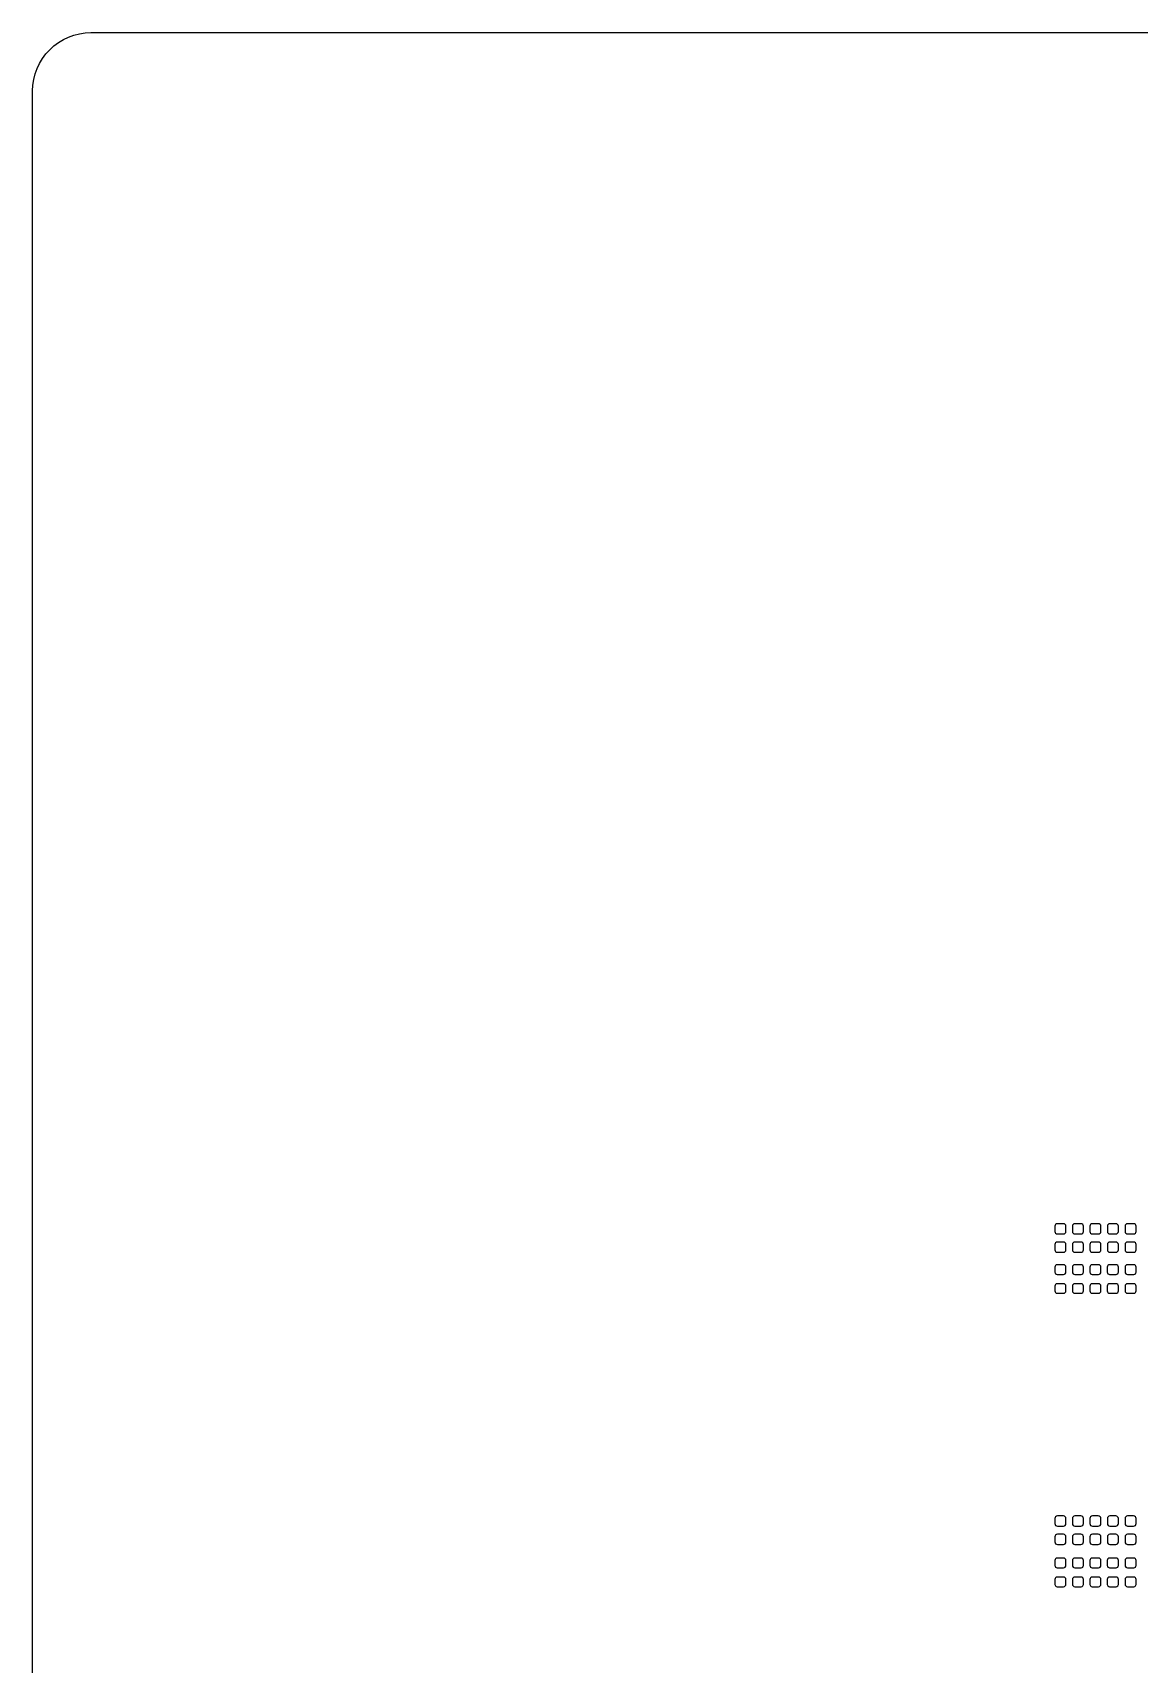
# Model space of a CAD drawing. Extents: x -190 to 190, y -140 to 140.
# Drawn here: x -190 to -95.1, y 0 to 140 of the extents above; entities that cross this region are included whole.
import ezdxf

# ---------------------------------------------------------------- set-up
doc = ezdxf.new("R2010")
doc.units = 0
doc.header["$MEASUREMENT"] = 0
doc.layers.get('0').update_dxf_attribs({"linetype": 'CONTINUOUS'})

msp = doc.modelspace()

# ---------------------------------------------------------------- linework, layer by layer
for points in [[(-190, 135.000039, -0.414214), (-185, 140.000049), (-185, 140.000049), (185, 140.000049), (185, 140.000049, -0.414214), (190, 135.000039), (190, 135.000039), (190, -134.999961), (190, -134.999961, -0.414214), (185, -139.999951), (185, -139.999951), (-185, -139.999951), (-185, -139.999951, -0.414214), (-190, -134.999961), (-190, -134.999961), (-190, 135.000039)], [(-101.380996, 37.586001, 0.413545), (-101.6, 37.804998), (-101.6, 37.804998), (-102.107998, 37.804998), (-102.107998, 37.804998, 0.413545), (-102.326992, 37.586001), (-102.326992, 37.586001), (-102.326992, 37.149001), (-102.326992, 37.149001, 0.414883), (-102.107998, 36.929998), (-102.107998, 36.929998), (-101.6, 36.929998), (-101.6, 36.929998, 0.414883), (-101.380996, 37.149001), (-101.380996, 37.149001), (-101.380996, 37.586001)], [(-99.882002, 37.586001, 0.413545), (-100.101006, 37.804998), (-100.101006, 37.804998), (-100.608994, 37.804998), (-100.608994, 37.804998, 0.413545), (-100.827998, 37.586001), (-100.827998, 37.586001), (-100.827998, 37.149001), (-100.827998, 37.149001, 0.414883), (-100.608994, 36.929998), (-100.608994, 36.929998), (-100.101006, 36.929998), (-100.101006, 36.929998, 0.414883), (-99.882002, 37.149001), (-99.882002, 37.149001), (-99.882002, 37.586001)], [(-98.384004, 37.586001, 0.413545), (-98.602998, 37.804998), (-98.602998, 37.804998), (-99.110996, 37.804998), (-99.110996, 37.804998, 0.413545), (-99.33, 37.586001), (-99.33, 37.586001), (-99.33, 37.149001), (-99.33, 37.149001, 0.414883), (-99.110996, 36.929998), (-99.110996, 36.929998), (-98.602998, 36.929998), (-98.602998, 36.929998, 0.414883), (-98.384004, 37.149001), (-98.384004, 37.149001), (-98.384004, 37.586001)], [(-96.885, 37.586001, 0.413545), (-97.103994, 37.804998), (-97.103994, 37.804998), (-97.612002, 37.804998), (-97.612002, 37.804998, 0.413545), (-97.831006, 37.586001), (-97.831006, 37.586001), (-97.831006, 37.149001), (-97.831006, 37.149001, 0.414883), (-97.612002, 36.929998), (-97.612002, 36.929998), (-97.103994, 36.929998), (-97.103994, 36.929998, 0.414883), (-96.885, 37.149001), (-96.885, 37.149001), (-96.885, 37.586001)], [(-95.361006, 37.586001, 0.413545), (-95.58, 37.804998), (-95.58, 37.804998), (-96.087998, 37.804998), (-96.087998, 37.804998, 0.413545), (-96.307002, 37.586001), (-96.307002, 37.586001), (-96.307002, 37.149001), (-96.307002, 37.149001, 0.414883), (-96.087998, 36.929998), (-96.087998, 36.929998), (-95.58, 36.929998), (-95.58, 36.929998, 0.414883), (-95.361006, 37.149001), (-95.361006, 37.149001), (-95.361006, 37.586001)], [(-101.380996, 36.010999, 0.413558), (-101.6, 36.230002), (-101.6, 36.230002), (-102.107998, 36.230002), (-102.107998, 36.230002, 0.413558), (-102.326992, 36.010999), (-102.326992, 36.010999), (-102.326992, 35.574001), (-102.326992, 35.574001, 0.414874), (-102.107998, 35.355002), (-102.107998, 35.355002), (-101.6, 35.355002), (-101.6, 35.355002, 0.414874), (-101.380996, 35.574001), (-101.380996, 35.574001), (-101.380996, 36.010999)], [(-99.882002, 36.010999, 0.413558), (-100.101006, 36.230002), (-100.101006, 36.230002), (-100.608994, 36.230002), (-100.608994, 36.230002, 0.413558), (-100.827998, 36.010999), (-100.827998, 36.010999), (-100.827998, 35.574001), (-100.827998, 35.574001, 0.414874), (-100.608994, 35.355002), (-100.608994, 35.355002), (-100.101006, 35.355002), (-100.101006, 35.355002, 0.414874), (-99.882002, 35.574001), (-99.882002, 35.574001), (-99.882002, 36.010999)], [(-98.384004, 36.010999, 0.413558), (-98.602998, 36.230002), (-98.602998, 36.230002), (-99.110996, 36.230002), (-99.110996, 36.230002, 0.413558), (-99.33, 36.010999), (-99.33, 36.010999), (-99.33, 35.574001), (-99.33, 35.574001, 0.414874), (-99.110996, 35.355002), (-99.110996, 35.355002), (-98.602998, 35.355002), (-98.602998, 35.355002, 0.414874), (-98.384004, 35.574001), (-98.384004, 35.574001), (-98.384004, 36.010999)], [(-96.885, 36.010999, 0.413558), (-97.103994, 36.230002), (-97.103994, 36.230002), (-97.612002, 36.230002), (-97.612002, 36.230002, 0.413558), (-97.831006, 36.010999), (-97.831006, 36.010999), (-97.831006, 35.574001), (-97.831006, 35.574001, 0.414874), (-97.612002, 35.355002), (-97.612002, 35.355002), (-97.103994, 35.355002), (-97.103994, 35.355002, 0.414874), (-96.885, 35.574001), (-96.885, 35.574001), (-96.885, 36.010999)], [(-95.361006, 36.010999, 0.413558), (-95.58, 36.230002), (-95.58, 36.230002), (-96.087998, 36.230002), (-96.087998, 36.230002, 0.413558), (-96.307002, 36.010999), (-96.307002, 36.010999), (-96.307002, 35.574001), (-96.307002, 35.574001, 0.414874), (-96.087998, 35.355002), (-96.087998, 35.355002), (-95.58, 35.355002), (-95.58, 35.355002, 0.414874), (-95.361006, 35.574001), (-95.361006, 35.574001), (-95.361006, 36.010999)], [(-101.379004, 34.083999, 0.414947), (-101.579004, 34.283999), (-101.579004, 34.283999), (-102.128994, 34.283999), (-102.128994, 34.283999, 0.414947), (-102.329004, 34.083999), (-102.329004, 34.083999), (-102.329004, 33.661001), (-102.329004, 33.661001, 0.413485), (-102.128994, 33.461001), (-102.128994, 33.461001), (-101.579004, 33.461001), (-101.579004, 33.461001, 0.413485), (-101.379004, 33.661001), (-101.379004, 33.661001), (-101.379004, 34.083999)], [(-99.880996, 34.083999, 0.414947), (-100.080996, 34.283999), (-100.080996, 34.283999), (-100.630996, 34.283999), (-100.630996, 34.283999, 0.414947), (-100.831006, 34.083999), (-100.831006, 34.083999), (-100.831006, 33.661001), (-100.831006, 33.661001, 0.413485), (-100.630996, 33.461001), (-100.630996, 33.461001), (-100.080996, 33.461001), (-100.080996, 33.461001, 0.413485), (-99.880996, 33.661001), (-99.880996, 33.661001), (-99.880996, 34.083999)], [(-98.381992, 34.083999, 0.414947), (-98.582002, 34.283999), (-98.582002, 34.283999), (-99.132002, 34.283999), (-99.132002, 34.283999, 0.414947), (-99.332002, 34.083999), (-99.332002, 34.083999), (-99.332002, 33.661001), (-99.332002, 33.661001, 0.413485), (-99.132002, 33.461001), (-99.132002, 33.461001), (-98.582002, 33.461001), (-98.582002, 33.461001, 0.413485), (-98.381992, 33.661001), (-98.381992, 33.661001), (-98.381992, 34.083999)], [(-96.882998, 34.083999, 0.414947), (-97.082998, 34.283999), (-97.082998, 34.283999), (-97.632998, 34.283999), (-97.632998, 34.283999, 0.414947), (-97.832998, 34.083999), (-97.832998, 34.083999), (-97.832998, 33.661001), (-97.832998, 33.661001, 0.413485), (-97.632998, 33.461001), (-97.632998, 33.461001), (-97.082998, 33.461001), (-97.082998, 33.461001, 0.413485), (-96.882998, 33.661001), (-96.882998, 33.661001), (-96.882998, 34.083999)], [(-95.358994, 34.083999, 0.414947), (-95.559004, 34.283999), (-95.559004, 34.283999), (-96.109004, 34.283999), (-96.109004, 34.283999, 0.414947), (-96.308994, 34.083999), (-96.308994, 34.083999), (-96.308994, 33.661001), (-96.308994, 33.661001, 0.413485), (-96.109004, 33.461001), (-96.109004, 33.461001), (-95.559004, 33.461001), (-95.559004, 33.461001, 0.413485), (-95.358994, 33.661001), (-95.358994, 33.661001), (-95.358994, 34.083999)], [(-101.379004, 32.460999, 0.413485), (-101.579004, 32.66), (-101.579004, 32.66), (-102.128994, 32.66), (-102.128994, 32.66, 0.413485), (-102.329004, 32.460999), (-102.329004, 32.460999), (-102.329004, 32.038), (-102.329004, 32.038, 0.414947), (-102.128994, 31.838), (-102.128994, 31.838), (-101.579004, 31.838), (-101.579004, 31.838, 0.414947), (-101.379004, 32.038), (-101.379004, 32.038), (-101.379004, 32.460999)], [(-99.880996, 32.460999, 0.413485), (-100.080996, 32.66), (-100.080996, 32.66), (-100.630996, 32.66), (-100.630996, 32.66, 0.413485), (-100.831006, 32.460999), (-100.831006, 32.460999), (-100.831006, 32.038), (-100.831006, 32.038, 0.414947), (-100.630996, 31.838), (-100.630996, 31.838), (-100.080996, 31.838), (-100.080996, 31.838, 0.414947), (-99.880996, 32.038), (-99.880996, 32.038), (-99.880996, 32.460999)], [(-98.381992, 32.460999, 0.413485), (-98.582002, 32.66), (-98.582002, 32.66), (-99.132002, 32.66), (-99.132002, 32.66, 0.413485), (-99.332002, 32.460999), (-99.332002, 32.460999), (-99.332002, 32.038), (-99.332002, 32.038, 0.414947), (-99.132002, 31.838), (-99.132002, 31.838), (-98.582002, 31.838), (-98.582002, 31.838, 0.414947), (-98.381992, 32.038), (-98.381992, 32.038), (-98.381992, 32.460999)], [(-96.882998, 32.460999, 0.413485), (-97.082998, 32.66), (-97.082998, 32.66), (-97.632998, 32.66), (-97.632998, 32.66, 0.413485), (-97.832998, 32.460999), (-97.832998, 32.460999), (-97.832998, 32.038), (-97.832998, 32.038, 0.414947), (-97.632998, 31.838), (-97.632998, 31.838), (-97.082998, 31.838), (-97.082998, 31.838, 0.414947), (-96.882998, 32.038), (-96.882998, 32.038), (-96.882998, 32.460999)], [(-95.358994, 32.460999, 0.413485), (-95.559004, 32.66), (-95.559004, 32.66), (-96.109004, 32.66), (-96.109004, 32.66, 0.413485), (-96.308994, 32.460999), (-96.308994, 32.460999), (-96.308994, 32.038), (-96.308994, 32.038, 0.414947), (-96.109004, 31.838), (-96.109004, 31.838), (-95.559004, 31.838), (-95.559004, 31.838, 0.414947), (-95.358994, 32.038), (-95.358994, 32.038), (-95.358994, 32.460999)], [(-101.380996, 12.516, 0.413548), (-101.6, 12.735), (-101.6, 12.735), (-102.107998, 12.735), (-102.107998, 12.735, 0.413548), (-102.326992, 12.516), (-102.326992, 12.516), (-102.326992, 12.078999), (-102.326992, 12.078999, 0.41488), (-102.107998, 11.86), (-102.107998, 11.86), (-101.6, 11.86), (-101.6, 11.86, 0.41488), (-101.380996, 12.078999), (-101.380996, 12.078999), (-101.380996, 12.516)], [(-99.882002, 12.516, 0.413548), (-100.101006, 12.735), (-100.101006, 12.735), (-100.608994, 12.735), (-100.608994, 12.735, 0.413548), (-100.827998, 12.516), (-100.827998, 12.516), (-100.827998, 12.078999), (-100.827998, 12.078999, 0.41488), (-100.608994, 11.86), (-100.608994, 11.86), (-100.101006, 11.86), (-100.101006, 11.86, 0.41488), (-99.882002, 12.078999), (-99.882002, 12.078999), (-99.882002, 12.516)], [(-98.384004, 12.516, 0.413548), (-98.602998, 12.735), (-98.602998, 12.735), (-99.110996, 12.735), (-99.110996, 12.735, 0.413548), (-99.33, 12.516), (-99.33, 12.516), (-99.33, 12.078999), (-99.33, 12.078999, 0.41488), (-99.110996, 11.86), (-99.110996, 11.86), (-98.602998, 11.86), (-98.602998, 11.86, 0.41488), (-98.384004, 12.078999), (-98.384004, 12.078999), (-98.384004, 12.516)], [(-96.885, 12.516, 0.413548), (-97.103994, 12.735), (-97.103994, 12.735), (-97.612002, 12.735), (-97.612002, 12.735, 0.413548), (-97.831006, 12.516), (-97.831006, 12.516), (-97.831006, 12.078999), (-97.831006, 12.078999, 0.41488), (-97.612002, 11.86), (-97.612002, 11.86), (-97.103994, 11.86), (-97.103994, 11.86, 0.41488), (-96.885, 12.078999), (-96.885, 12.078999), (-96.885, 12.516)], [(-95.361006, 12.516, 0.413548), (-95.58, 12.735), (-95.58, 12.735), (-96.087998, 12.735), (-96.087998, 12.735, 0.413548), (-96.307002, 12.516), (-96.307002, 12.516), (-96.307002, 12.078999), (-96.307002, 12.078999, 0.41488), (-96.087998, 11.86), (-96.087998, 11.86), (-95.58, 11.86), (-95.58, 11.86, 0.41488), (-95.361006, 12.078999), (-95.361006, 12.078999), (-95.361006, 12.516)], [(-101.380996, 10.941, 0.413556), (-101.6, 11.16), (-101.6, 11.16), (-102.107998, 11.16), (-102.107998, 11.16, 0.413556), (-102.326992, 10.941), (-102.326992, 10.941), (-102.326992, 10.504), (-102.326992, 10.504, 0.414872), (-102.107998, 10.285), (-102.107998, 10.285), (-101.6, 10.285), (-101.6, 10.285, 0.414872), (-101.380996, 10.504), (-101.380996, 10.504), (-101.380996, 10.941)], [(-99.882002, 10.941, 0.413556), (-100.101006, 11.16), (-100.101006, 11.16), (-100.608994, 11.16), (-100.608994, 11.16, 0.413556), (-100.827998, 10.941), (-100.827998, 10.941), (-100.827998, 10.504), (-100.827998, 10.504, 0.414872), (-100.608994, 10.285), (-100.608994, 10.285), (-100.101006, 10.285), (-100.101006, 10.285, 0.414872), (-99.882002, 10.504), (-99.882002, 10.504), (-99.882002, 10.941)], [(-98.384004, 10.941, 0.413556), (-98.602998, 11.16), (-98.602998, 11.16), (-99.110996, 11.16), (-99.110996, 11.16, 0.413556), (-99.33, 10.941), (-99.33, 10.941), (-99.33, 10.504), (-99.33, 10.504, 0.414872), (-99.110996, 10.285), (-99.110996, 10.285), (-98.602998, 10.285), (-98.602998, 10.285, 0.414872), (-98.384004, 10.504), (-98.384004, 10.504), (-98.384004, 10.941)], [(-96.885, 10.941, 0.413556), (-97.103994, 11.16), (-97.103994, 11.16), (-97.612002, 11.16), (-97.612002, 11.16, 0.413556), (-97.831006, 10.941), (-97.831006, 10.941), (-97.831006, 10.504), (-97.831006, 10.504, 0.414872), (-97.612002, 10.285), (-97.612002, 10.285), (-97.103994, 10.285), (-97.103994, 10.285, 0.414872), (-96.885, 10.504), (-96.885, 10.504), (-96.885, 10.941)], [(-95.361006, 10.941, 0.413556), (-95.58, 11.16), (-95.58, 11.16), (-96.087998, 11.16), (-96.087998, 11.16, 0.413556), (-96.307002, 10.941), (-96.307002, 10.941), (-96.307002, 10.504), (-96.307002, 10.504, 0.414872), (-96.087998, 10.285), (-96.087998, 10.285), (-95.58, 10.285), (-95.58, 10.285, 0.414872), (-95.361006, 10.504), (-95.361006, 10.504), (-95.361006, 10.941)], [(-101.379004, 8.913, 0.414947), (-101.579004, 9.113), (-101.579004, 9.113), (-102.128994, 9.113), (-102.128994, 9.113, 0.414947), (-102.329004, 8.913), (-102.329004, 8.913), (-102.329004, 8.49), (-102.329004, 8.49, 0.413482), (-102.128994, 8.29), (-102.128994, 8.29), (-101.579004, 8.29), (-101.579004, 8.29, 0.413482), (-101.379004, 8.49), (-101.379004, 8.49), (-101.379004, 8.913)], [(-99.880996, 8.913, 0.414947), (-100.080996, 9.113), (-100.080996, 9.113), (-100.630996, 9.113), (-100.630996, 9.113, 0.414947), (-100.831006, 8.913), (-100.831006, 8.913), (-100.831006, 8.49), (-100.831006, 8.49, 0.413482), (-100.630996, 8.29), (-100.630996, 8.29), (-100.080996, 8.29), (-100.080996, 8.29, 0.413482), (-99.880996, 8.49), (-99.880996, 8.49), (-99.880996, 8.913)], [(-98.381992, 8.913, 0.414947), (-98.582002, 9.113), (-98.582002, 9.113), (-99.132002, 9.113), (-99.132002, 9.113, 0.414947), (-99.332002, 8.913), (-99.332002, 8.913), (-99.332002, 8.49), (-99.332002, 8.49, 0.413482), (-99.132002, 8.29), (-99.132002, 8.29), (-98.582002, 8.29), (-98.582002, 8.29, 0.413482), (-98.381992, 8.49), (-98.381992, 8.49), (-98.381992, 8.913)], [(-96.882998, 8.913, 0.414947), (-97.082998, 9.113), (-97.082998, 9.113), (-97.632998, 9.113), (-97.632998, 9.113, 0.414947), (-97.832998, 8.913), (-97.832998, 8.913), (-97.832998, 8.49), (-97.832998, 8.49, 0.413482), (-97.632998, 8.29), (-97.632998, 8.29), (-97.082998, 8.29), (-97.082998, 8.29, 0.413482), (-96.882998, 8.49), (-96.882998, 8.49), (-96.882998, 8.913)], [(-95.358994, 8.913, 0.414947), (-95.559004, 9.113), (-95.559004, 9.113), (-96.109004, 9.113), (-96.109004, 9.113, 0.414947), (-96.308994, 8.913), (-96.308994, 8.913), (-96.308994, 8.49), (-96.308994, 8.49, 0.413482), (-96.109004, 8.29), (-96.109004, 8.29), (-95.559004, 8.29), (-95.559004, 8.29, 0.413482), (-95.358994, 8.49), (-95.358994, 8.49), (-95.358994, 8.913)], [(-101.379004, 7.289, 0.414947), (-101.579004, 7.489), (-101.579004, 7.489), (-102.128994, 7.489), (-102.128994, 7.489, 0.414947), (-102.329004, 7.289), (-102.329004, 7.289), (-102.329004, 6.866), (-102.329004, 6.866, 0.413483), (-102.128994, 6.666), (-102.128994, 6.666), (-101.579004, 6.666), (-101.579004, 6.666, 0.413483), (-101.379004, 6.866), (-101.379004, 6.866), (-101.379004, 7.289)], [(-99.880996, 7.289, 0.414947), (-100.080996, 7.489), (-100.080996, 7.489), (-100.630996, 7.489), (-100.630996, 7.489, 0.414947), (-100.831006, 7.289), (-100.831006, 7.289), (-100.831006, 6.866), (-100.831006, 6.866, 0.413483), (-100.630996, 6.666), (-100.630996, 6.666), (-100.080996, 6.666), (-100.080996, 6.666, 0.413483), (-99.880996, 6.866), (-99.880996, 6.866), (-99.880996, 7.289)], [(-98.381992, 7.289, 0.414947), (-98.582002, 7.489), (-98.582002, 7.489), (-99.132002, 7.489), (-99.132002, 7.489, 0.414947), (-99.332002, 7.289), (-99.332002, 7.289), (-99.332002, 6.866), (-99.332002, 6.866, 0.413483), (-99.132002, 6.666), (-99.132002, 6.666), (-98.582002, 6.666), (-98.582002, 6.666, 0.413483), (-98.381992, 6.866), (-98.381992, 6.866), (-98.381992, 7.289)], [(-96.882998, 7.289, 0.414947), (-97.082998, 7.489), (-97.082998, 7.489), (-97.632998, 7.489), (-97.632998, 7.489, 0.414947), (-97.832998, 7.289), (-97.832998, 7.289), (-97.832998, 6.866), (-97.832998, 6.866, 0.413483), (-97.632998, 6.666), (-97.632998, 6.666), (-97.082998, 6.666), (-97.082998, 6.666, 0.413483), (-96.882998, 6.866), (-96.882998, 6.866), (-96.882998, 7.289)], [(-95.358994, 7.289, 0.414947), (-95.559004, 7.489), (-95.559004, 7.489), (-96.109004, 7.489), (-96.109004, 7.489, 0.414947), (-96.308994, 7.289), (-96.308994, 7.289), (-96.308994, 6.866), (-96.308994, 6.866, 0.413483), (-96.109004, 6.666), (-96.109004, 6.666), (-95.559004, 6.666), (-95.559004, 6.666, 0.413483), (-95.358994, 6.866), (-95.358994, 6.866), (-95.358994, 7.289)]]:
    msp.add_lwpolyline(points, format="xyb")

doc.saveas('drawing.dxf')
